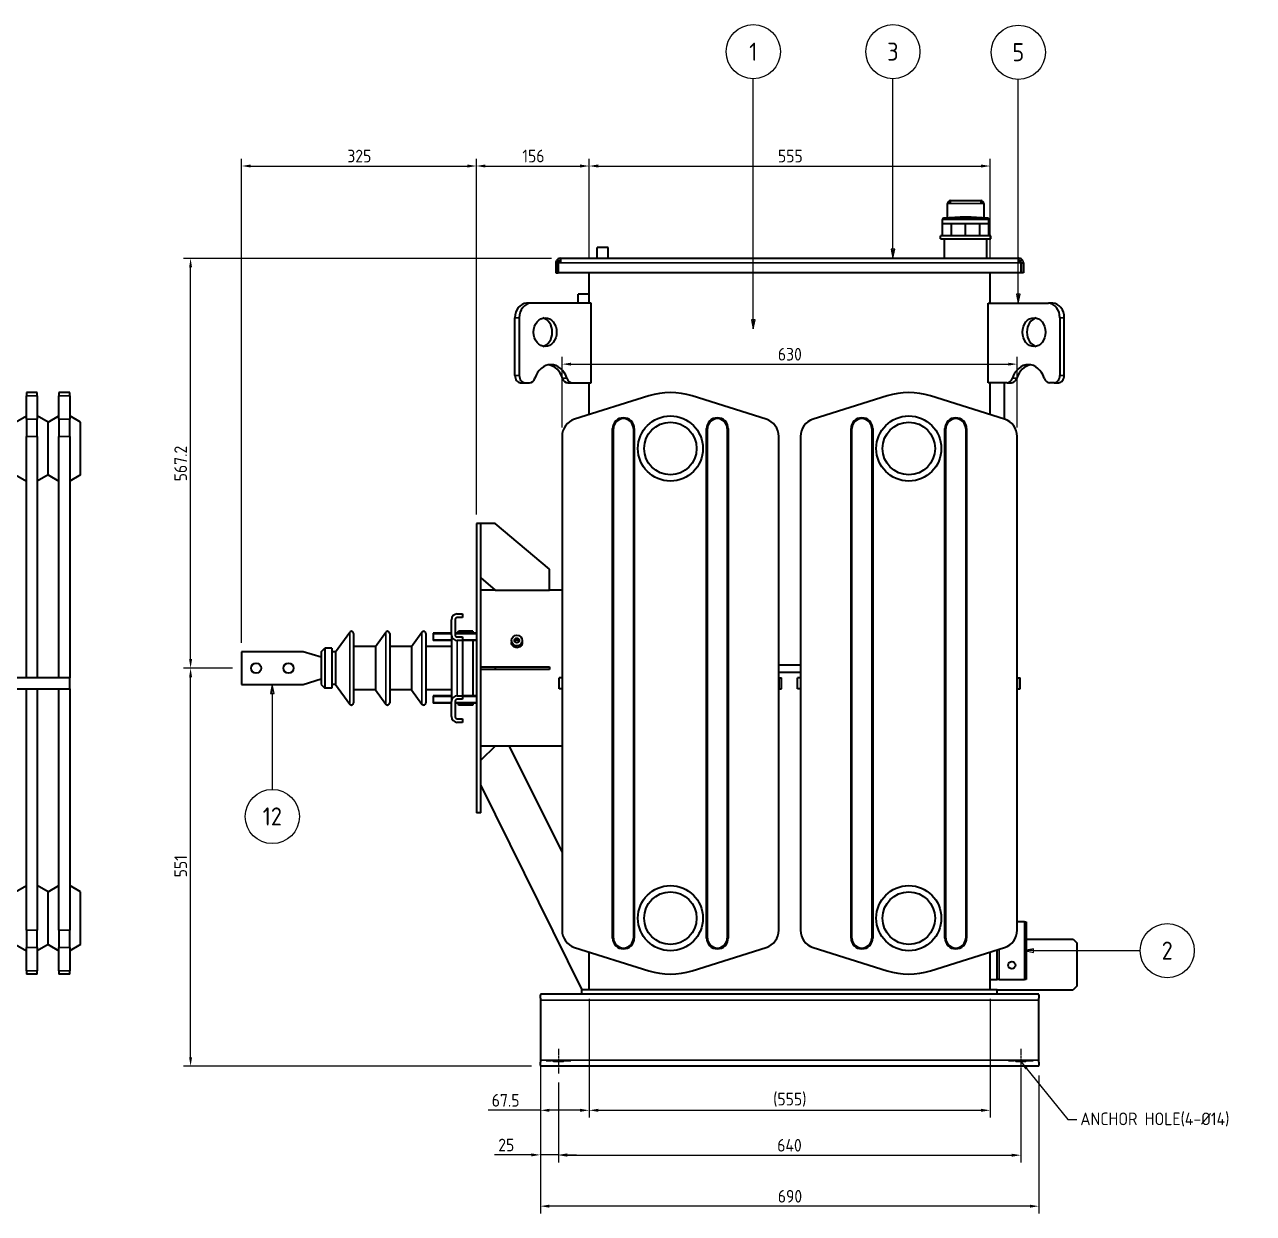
# Model space of a CAD drawing. Header units: millimetres. Extents: x 0 to 5945, y 0 to 4205.
# Drawn here: x 1487 to 3188, y 1042 to 2688 of the extents above; entities that cross this region are included whole.
import ezdxf

# ---------------------------------------------------------------- set-up
doc = ezdxf.new("R2010")
doc.units = ezdxf.units.MM
doc.header["$LTSCALE"] = 5
doc.linetypes.add('CHAIN', pattern=[0.3543, 0.2362, -0.0295, 0.0591, -0.0295])
for name, color, linetype, lineweight in [('가시적인 것(ISO)', 3, 'Continuous', 40), ('가시적인 좁은 것(ISO)', 3, 'Continuous', 35), ('기호(ISO)', 5, 'Continuous', 25), ('중심 표식(ISO)', 1, 'Continuous', 25), ('치수(ISO)', 2, 'Continuous', 25)]:
    doc.layers.add(name, color=color, linetype=linetype, lineweight=lineweight)
doc.styles.add('부품번호텍스트_PSTEK_POSCO', font='isocp.shx')
doc.styles.add('치수 텍스트_PSTEK_POSCO', font='isocp.shx')
doc.dimstyles.new('치수_PSTEK_POSCO', dxfattribs={"dimscale": 5, "dimtxt": 3.5, "dimasz": 2.5, "dimexe": 2, "dimexo": 2.5, "dimgap": 1, "dimtad": 1, "dimrnd": 1e-08, "dimdsep": 46, "dimtxsty": '치수 텍스트_PSTEK_POSCO', "dimcen": 0.09, "dimdle": 10, "dimclrd": 7, "dimclre": 7, "dimclrt": 2, "dimadec": 1, "dimazin": 2, "dimtfac": 1, "dimtmove": 0, "dimatfit": 3, "dimfxl": 0, "dimtolj": 1, "dimlwd": -1, "dimlwe": -1, "dimarcsym": 0})
doc.dimstyles.new('치수_PSTEK_POSCO$7', dxfattribs={"dimscale": 5, "dimtxt": 3.5, "dimasz": 2.5, "dimexe": 2, "dimexo": 2.5, "dimgap": 1, "dimtad": 1, "dimrnd": 1e-08, "dimdsep": 46, "dimtxsty": '치수 텍스트_PSTEK_POSCO', "dimcen": 0.09, "dimdle": 10, "dimclrd": 7, "dimclre": 7, "dimclrt": 2, "dimadec": 1, "dimazin": 2, "dimtfac": 1, "dimtmove": 0, "dimatfit": 3, "dimfxl": 0, "dimtolj": 1, "dimlwd": -1, "dimlwe": -1, "dimarcsym": 0})

# ---------------------------------------------------------------- blocks, each defined once
blk = doc.blocks.new('품번기호1')
at = {"layer": '기호(ISO)', "color": 7}
for p, q in [((499.06, 455.86), (499.06, 522.57)), ((498.56, 455.86), (499.06, 453.36)), ((499.56, 455.86), (498.56, 455.86)), ((499.06, 455.86), (499.06, 453.36)), ((499.06, 453.36), (499.56, 455.86))]:
    blk.add_line(p, q, dxfattribs=at)
at = {"layer": '기호(ISO)', "color": 7, "flags": 128}
blk.add_lwpolyline([(498.56, 455.86), (499.06, 453.36), (499.56, 455.86), (498.56, 455.86)], dxfattribs=at)
at = {"layer": '기호(ISO)'}
blk.add_circle((499.06, 530.07), 7.5, dxfattribs=at)
at = {"layer": '기호(ISO)', "color": 7}
blk.add_solid([(498.56, 455.86), (499.06, 453.36), (499.56, 455.86), (498.56, 455.86)], dxfattribs=at)
at = {"layer": '기호(ISO)', "color": 7, "insert": (499.06, 530.07), "char_height": 5, "attachment_point": 5, "style": '부품번호텍스트_PSTEK_POSCO'}
blk.add_mtext('1', dxfattribs=at)
blk = doc.blocks.new('*D24')
at = {"layer": 'Defpoints', "color": 0, "transparency": 16777216}
for p in [(2268.1, 2492.1), (2268.1, 2352.1), (2112.1, 1997.1)]:
    blk.add_point(p, dxfattribs=at)
at = {"layer": '치수(ISO)', "color": 7, "transparency": 16777216}
for p, q in [((2112.1, 2009.6), (2112.1, 2502.1)), ((2268.1, 2364.6), (2268.1, 2502.1)), ((2124.6, 2492.1), (2255.6, 2492.1))]:
    blk.add_line(p, q, dxfattribs=at)
for points in [[(2124.6, 2494.2), (2124.6, 2490), (2112.1, 2492.1)], [(2255.6, 2494.2), (2255.6, 2490), (2268.1, 2492.1)]]:
    blk.add_solid(points, dxfattribs=at)
at = {"layer": '치수(ISO)', "color": 2, "transparency": 16777216, "insert": (2175.6, 2505.9), "char_height": 17.5, "attachment_point": 4, "style": '치수 텍스트_PSTEK_POSCO'}
blk.add_mtext('\\A1;156', dxfattribs=at)
blk = doc.blocks.new('*D25')
at = {"layer": 'Defpoints', "color": 0, "transparency": 16777216}
for p in [(2823.1, 2492.1), (2268.1, 2352.1), (2823.1, 2352.1)]:
    blk.add_point(p, dxfattribs=at)
at = {"layer": '치수(ISO)', "color": 7, "transparency": 16777216}
for p, q in [((2268.1, 2364.6), (2268.1, 2502.1)), ((2823.1, 2364.6), (2823.1, 2502.1)), ((2280.6, 2492.1), (2810.6, 2492.1))]:
    blk.add_line(p, q, dxfattribs=at)
for points in [[(2280.6, 2494.2), (2280.6, 2490), (2268.1, 2492.1)], [(2810.6, 2494.2), (2810.6, 2490), (2823.1, 2492.1)]]:
    blk.add_solid(points, dxfattribs=at)
at = {"layer": '치수(ISO)', "color": 2, "transparency": 16777216, "insert": (2529.4, 2505.9), "char_height": 17.5, "attachment_point": 4, "style": '치수 텍스트_PSTEK_POSCO'}
blk.add_mtext('\\A1;555', dxfattribs=at)
blk = doc.blocks.new('*D26')
at = {"layer": 'Defpoints', "color": 0, "transparency": 16777216}
for p in [(2112.1, 2492.1), (2112.1, 1997.1), (1787.1, 1819.6)]:
    blk.add_point(p, dxfattribs=at)
at = {"layer": '치수(ISO)', "color": 7, "transparency": 16777216}
for p, q in [((1787.1, 1832.1), (1787.1, 2502.1)), ((2112.1, 2009.6), (2112.1, 2502.1)), ((1799.6, 2492.1), (2099.6, 2492.1))]:
    blk.add_line(p, q, dxfattribs=at)
for points in [[(1799.6, 2494.2), (1799.6, 2490), (1787.1, 2492.1)], [(2099.6, 2494.2), (2099.6, 2490), (2112.1, 2492.1)]]:
    blk.add_solid(points, dxfattribs=at)
at = {"layer": '치수(ISO)', "color": 2, "transparency": 16777216, "insert": (1933.4, 2505.9), "char_height": 17.5, "attachment_point": 4, "style": '치수 텍스트_PSTEK_POSCO'}
blk.add_mtext('\\A1;325', dxfattribs=at)
blk = doc.blocks.new('*D32')
at = {"layer": 'Defpoints', "color": 0, "transparency": 16777216}
for p in [(2865.6, 1252.6), (2225.6, 1236.2), (2865.6, 1123.1)]:
    blk.add_point(p, dxfattribs=at)
at = {"layer": '치수(ISO)', "color": 7, "transparency": 16777216}
for p, q in [((2865.6, 1240.1), (2865.6, 1113.1)), ((2225.6, 1223.7), (2225.6, 1113.1)), ((2238.1, 1123.1), (2853.1, 1123.1))]:
    blk.add_line(p, q, dxfattribs=at)
for points in [[(2238.1, 1125.1), (2238.1, 1121), (2225.6, 1123.1)], [(2853.1, 1125.1), (2853.1, 1121), (2865.6, 1123.1)]]:
    blk.add_solid(points, dxfattribs=at)
at = {"layer": '치수(ISO)', "color": 2, "transparency": 16777216, "insert": (2528.4, 1136.8), "char_height": 17.5, "attachment_point": 4, "style": '치수 텍스트_PSTEK_POSCO'}
blk.add_mtext('\\A1;640', dxfattribs=at)
blk = doc.blocks.new('*D33')
at = {"layer": 'Defpoints', "color": 0, "transparency": 16777216}
for p in [(2200.6, 1246.1), (2890.6, 1246.1), (2200.6, 1052.5)]:
    blk.add_point(p, dxfattribs=at)
at = {"layer": '치수(ISO)', "color": 7, "transparency": 16777216}
for p, q in [((2200.6, 1233.6), (2200.6, 1042.5)), ((2890.6, 1233.6), (2890.6, 1042.5)), ((2878.1, 1052.5), (2213.1, 1052.5))]:
    blk.add_line(p, q, dxfattribs=at)
for points in [[(2213.1, 1054.6), (2213.1, 1050.4), (2200.6, 1052.5)], [(2878.1, 1054.6), (2878.1, 1050.4), (2890.6, 1052.5)]]:
    blk.add_solid(points, dxfattribs=at)
at = {"layer": '치수(ISO)', "color": 2, "transparency": 16777216, "insert": (2529.2, 1066.2), "char_height": 17.5, "attachment_point": 4, "style": '치수 텍스트_PSTEK_POSCO'}
blk.add_mtext('\\A1;690', dxfattribs=at)
blk = doc.blocks.new('*D34')
at = {"layer": 'Defpoints', "color": 0, "transparency": 16777216}
for p in [(2268.1, 1352.1), (2200.6, 1246.1), (2268.1, 1185.2)]:
    blk.add_point(p, dxfattribs=at)
at = {"layer": '치수(ISO)', "color": 7, "transparency": 16777216}
for p, q in [((2268.1, 1339.6), (2268.1, 1175.2)), ((2200.6, 1233.6), (2200.6, 1175.2)), ((2200.6, 1185.2), (2128.3, 1185.2)), ((2255.6, 1185.2), (2213.1, 1185.2))]:
    blk.add_line(p, q, dxfattribs=at)
for points in [[(2213.1, 1187.3), (2213.1, 1183.1), (2200.6, 1185.2)], [(2255.6, 1187.3), (2255.6, 1183.1), (2268.1, 1185.2)]]:
    blk.add_solid(points, dxfattribs=at)
at = {"layer": '치수(ISO)', "color": 2, "transparency": 16777216, "insert": (2133.3, 1199), "char_height": 17.5, "attachment_point": 4, "style": '치수 텍스트_PSTEK_POSCO'}
blk.add_mtext('\\A1;67.5', dxfattribs=at)
blk = doc.blocks.new('*D35')
at = {"layer": 'Defpoints', "color": 0, "transparency": 16777216}
for p in [(2268.1, 1352.1), (2823.1, 1352.1), (2823.1, 1185.2)]:
    blk.add_point(p, dxfattribs=at)
at = {"layer": '치수(ISO)', "color": 7, "transparency": 16777216}
for p, q in [((2268.1, 1339.6), (2268.1, 1175.2)), ((2823.1, 1339.6), (2823.1, 1175.2)), ((2280.6, 1185.2), (2810.6, 1185.2))]:
    blk.add_line(p, q, dxfattribs=at)
for points in [[(2280.6, 1187.3), (2280.6, 1183.1), (2268.1, 1185.2)], [(2810.6, 1187.3), (2810.6, 1183.1), (2823.1, 1185.2)]]:
    blk.add_solid(points, dxfattribs=at)
at = {"layer": '치수(ISO)', "color": 2, "transparency": 16777216, "insert": (2522.8, 1199.9), "char_height": 17.5, "attachment_point": 4, "style": '치수 텍스트_PSTEK_POSCO'}
blk.add_mtext('\\A1;(555)', dxfattribs=at)
blk = doc.blocks.new('*D36')
at = {"layer": 'Defpoints', "color": 0, "transparency": 16777216}
for p in [(2200.6, 1262.7), (2225.6, 1236.2), (2225.6, 1123.5)]:
    blk.add_point(p, dxfattribs=at)
at = {"layer": '치수(ISO)', "color": 7, "transparency": 16777216}
for p, q in [((2200.6, 1250.2), (2200.6, 1113.5)), ((2225.6, 1223.7), (2225.6, 1113.5)), ((2188.1, 1123.5), (2137.3, 1123.5)), ((2225.6, 1123.5), (2200.6, 1123.5)), ((2238.1, 1123.5), (2250.6, 1123.5))]:
    blk.add_line(p, q, dxfattribs=at)
for points in [[(2188.1, 1125.6), (2188.1, 1121.4), (2200.6, 1123.5)], [(2238.1, 1125.6), (2238.1, 1121.4), (2225.6, 1123.5)]]:
    blk.add_solid(points, dxfattribs=at)
at = {"layer": '치수(ISO)', "color": 2, "transparency": 16777216, "insert": (2142.3, 1137.2), "char_height": 17.5, "attachment_point": 4, "style": '치수 텍스트_PSTEK_POSCO'}
blk.add_mtext('\\A1;25', dxfattribs=at)
blk = doc.blocks.new('품번기호4')
at = {"layer": '기호(ISO)', "color": 7}
for p, q in [((572.42, 462.93), (572.42, 522.41)), ((571.92, 462.93), (572.42, 460.43)), ((572.92, 462.93), (571.92, 462.93)), ((572.42, 462.93), (572.42, 460.43)), ((572.42, 460.43), (572.92, 462.93))]:
    blk.add_line(p, q, dxfattribs=at)
at = {"layer": '기호(ISO)', "color": 7, "flags": 128}
blk.add_lwpolyline([(571.92, 462.93), (572.42, 460.43), (572.92, 462.93), (571.92, 462.93)], dxfattribs=at)
at = {"layer": '기호(ISO)'}
blk.add_circle((572.42, 529.91), 7.5, dxfattribs=at)
at = {"layer": '기호(ISO)', "color": 7}
blk.add_solid([(571.92, 462.93), (572.42, 460.43), (572.92, 462.93), (571.92, 462.93)], dxfattribs=at)
at = {"layer": '기호(ISO)', "color": 7, "insert": (572.42, 529.93), "char_height": 5, "attachment_point": 5, "style": '부품번호텍스트_PSTEK_POSCO'}
blk.add_mtext('5', dxfattribs=at)
blk = doc.blocks.new('품번기호5')
at = {"layer": '기호(ISO)', "color": 7}
for p, q in [((576.61, 281.73), (574.11, 281.23)), ((576.61, 281.23), (574.11, 281.23)), ((574.11, 281.23), (576.61, 280.73)), ((576.61, 280.73), (576.61, 281.73)), ((576.61, 281.23), (606.15, 281.23))]:
    blk.add_line(p, q, dxfattribs=at)
at = {"layer": '기호(ISO)', "color": 7, "flags": 128}
blk.add_lwpolyline([(576.61, 281.73), (574.11, 281.23), (576.61, 280.73), (576.61, 281.73)], dxfattribs=at)
at = {"layer": '기호(ISO)'}
blk.add_circle((613.65, 281.23), 7.5, dxfattribs=at)
at = {"layer": '기호(ISO)', "color": 7}
blk.add_solid([(576.61, 281.73), (574.11, 281.23), (576.61, 280.73), (576.61, 281.73)], dxfattribs=at)
at = {"layer": '기호(ISO)', "color": 7, "insert": (613.65, 281.25), "char_height": 5, "attachment_point": 5, "style": '부품번호텍스트_PSTEK_POSCO'}
blk.add_mtext('2', dxfattribs=at)
blk = doc.blocks.new('품번기호8')
at = {"layer": '기호(ISO)', "color": 7}
for p, q in [((365.91, 354.93), (365.41, 352.43)), ((365.91, 352.43), (365.91, 354.93)), ((366.41, 352.43), (365.91, 354.93)), ((365.41, 352.43), (366.41, 352.43)), ((365.91, 352.43), (365.91, 325.86))]:
    blk.add_line(p, q, dxfattribs=at)
at = {"layer": '기호(ISO)', "color": 7, "flags": 128}
blk.add_lwpolyline([(366.41, 352.43), (365.91, 354.93), (365.41, 352.43), (366.41, 352.43)], dxfattribs=at)
at = {"layer": '기호(ISO)'}
blk.add_circle((365.91, 318.36), 7.5, dxfattribs=at)
at = {"layer": '기호(ISO)', "color": 7}
blk.add_solid([(366.41, 352.43), (365.91, 354.93), (365.41, 352.43), (366.41, 352.43)], dxfattribs=at)
at = {"layer": '기호(ISO)', "color": 7, "insert": (365.91, 318.38), "char_height": 5, "attachment_point": 5, "style": '부품번호텍스트_PSTEK_POSCO'}
blk.add_mtext('12', dxfattribs=at)
blk = doc.blocks.new('품번기호11')
at = {"layer": '기호(ISO)', "color": 7}
for p, q in [((537.71, 475.37), (537.71, 522.57)), ((537.21, 475.37), (537.71, 472.87)), ((538.21, 475.37), (537.21, 475.37)), ((537.71, 475.37), (537.71, 472.87)), ((537.71, 472.87), (538.21, 475.37))]:
    blk.add_line(p, q, dxfattribs=at)
at = {"layer": '기호(ISO)', "color": 7, "flags": 128}
blk.add_lwpolyline([(537.21, 475.37), (537.71, 472.87), (538.21, 475.37), (537.21, 475.37)], dxfattribs=at)
at = {"layer": '기호(ISO)'}
blk.add_circle((537.71, 530.07), 7.5, dxfattribs=at)
at = {"layer": '기호(ISO)', "color": 7}
blk.add_solid([(537.21, 475.37), (537.71, 472.87), (538.21, 475.37), (537.21, 475.37)], dxfattribs=at)
at = {"layer": '기호(ISO)', "color": 7, "insert": (537.71, 530.09), "char_height": 5, "attachment_point": 5, "style": '부품번호텍스트_PSTEK_POSCO'}
blk.add_mtext('3', dxfattribs=at)
blk = doc.blocks.new('*D73')
at = {"layer": 'Defpoints', "color": 0, "transparency": 16777216}
for p in [(1716.4, 1797.1), (1787.1, 1797.1), (2200.6, 1246.1)]:
    blk.add_point(p, dxfattribs=at)
at = {"layer": '치수(ISO)', "color": 7, "transparency": 16777216}
for p, q in [((1774.6, 1797.1), (1706.4, 1797.1)), ((1716.4, 1258.6), (1716.4, 1784.6)), ((2188.1, 1246.1), (1706.4, 1246.1))]:
    blk.add_line(p, q, dxfattribs=at)
for points in [[(1714.4, 1784.6), (1718.5, 1784.6), (1716.4, 1797.1)], [(1714.4, 1258.6), (1718.5, 1258.6), (1716.4, 1246.1)]]:
    blk.add_solid(points, dxfattribs=at)
at = {"layer": '치수(ISO)', "color": 2, "transparency": 16777216, "insert": (1702.7, 1507.6), "char_height": 17.5, "attachment_point": 4, "rotation": 90, "style": '치수 텍스트_PSTEK_POSCO'}
blk.add_mtext('\\A1;551', dxfattribs=at)
blk = doc.blocks.new('*D74')
at = {"layer": 'Defpoints', "color": 0, "transparency": 16777216}
for p in [(1716.4, 2364.3), (2228.3, 2364.3), (1787.1, 1797.1)]:
    blk.add_point(p, dxfattribs=at)
at = {"layer": '치수(ISO)', "color": 7, "transparency": 16777216}
for p, q in [((2215.8, 2364.3), (1706.4, 2364.3)), ((1716.4, 1809.6), (1716.4, 2351.8)), ((1774.6, 1797.1), (1706.4, 1797.1))]:
    blk.add_line(p, q, dxfattribs=at)
for points in [[(1714.4, 2351.8), (1718.5, 2351.8), (1716.4, 2364.3)], [(1714.4, 1809.6), (1718.5, 1809.6), (1716.4, 1797.1)]]:
    blk.add_solid(points, dxfattribs=at)
at = {"layer": '치수(ISO)', "color": 2, "transparency": 16777216, "insert": (1702.7, 2055.7), "char_height": 17.5, "attachment_point": 4, "rotation": 90, "style": '치수 텍스트_PSTEK_POSCO'}
blk.add_mtext('\\A1;567.2', dxfattribs=at)
blk = doc.blocks.new('*D75')
at = {"layer": 'Defpoints', "color": 0, "transparency": 16777216}
for p in [(2860.6, 2217.9), (2230.6, 2117.9), (2860.6, 2117.9)]:
    blk.add_point(p, dxfattribs=at)
at = {"layer": '치수(ISO)', "color": 7, "transparency": 16777216}
for p, q in [((2230.6, 2130.4), (2230.6, 2227.9)), ((2243.1, 2217.9), (2848.1, 2217.9)), ((2860.6, 2130.4), (2860.6, 2227.9))]:
    blk.add_line(p, q, dxfattribs=at)
for points in [[(2243.1, 2219.9), (2243.1, 2215.8), (2230.6, 2217.9)], [(2848.1, 2219.9), (2848.1, 2215.8), (2860.6, 2217.9)]]:
    blk.add_solid(points, dxfattribs=at)
at = {"layer": '치수(ISO)', "color": 2, "transparency": 16777216, "insert": (2529.3, 2231.6), "char_height": 17.5, "attachment_point": 4, "style": '치수 텍스트_PSTEK_POSCO'}
blk.add_mtext('\\A1;630', dxfattribs=at)

msp = doc.modelspace()

# ---------------------------------------------------------------- linework, layer by layer
at = {"layer": '가시적인 것(ISO)'}
for p, q in [((2768.257, 2440.326), (2764.257, 2440.326)), ((2764.257, 2420.399), (2764.257, 2440.326)), ((2768.257, 2440.326), (2768.257, 2444.326)), ((2768.257, 2444.326), (2810.257, 2444.326)), ((2810.257, 2444.326), (2810.257, 2440.326)), ((2814.257, 2440.326), (2810.257, 2440.326)), ((2814.257, 2440.326), (2814.257, 2420.399)), ((2757.257, 2412.326), (2757.257, 2417.982)), ((2821.257, 2412.326), (2821.257, 2417.982)), ((2757.257, 2412.326), (2763.368, 2412.326)), ((2757.257, 2395.326), (2757.257, 2412.326)), ((2763.368, 2412.326), (2769.48, 2412.326)), ((2769.48, 2412.326), (2779.368, 2412.326)), ((2769.48, 2395.326), (2769.48, 2412.326)), ((2779.368, 2412.326), (2789.257, 2412.326)), ((2789.257, 2412.326), (2799.145, 2412.326)), ((2789.257, 2395.326), (2789.257, 2412.326)), ((2799.145, 2412.326), (2809.034, 2412.326)), ((2809.034, 2412.326), (2815.145, 2412.326)), ((2809.034, 2395.326), (2809.034, 2412.326)), ((2815.145, 2412.326), (2821.257, 2412.326)), ((2821.257, 2395.326), (2821.257, 2412.326)), ((2824.257, 2395.326), (2754.257, 2395.326)), ((2754.257, 2391.326), (2754.257, 2395.326)), ((2754.257, 2391.326), (2824.257, 2391.326)), ((2759.757, 2364.326), (2759.757, 2391.326)), ((2818.757, 2364.326), (2818.757, 2391.326)), ((2824.257, 2391.326), (2824.257, 2395.326)), ((2228.257, 2364.326), (2862.857, 2364.326)), ((2228.257, 2364.326), (2228.257, 2361.126)), ((2294.357, 2379.326), (2279.357, 2379.326)), ((2279.357, 2364.326), (2279.357, 2379.326)), ((2294.357, 2364.326), (2294.357, 2379.326)), ((2862.857, 2361.126), (2862.857, 2364.326)), ((2225.057, 2357.926), (2221.857, 2357.926)), ((2221.857, 2357.926), (2221.857, 2344.326)), ((2225.057, 2344.326), (2225.057, 2357.926)), ((2228.257, 2357.926), (2225.157, 2357.926)), ((2225.157, 2357.926), (2225.157, 2344.326)), ((2228.257, 2361.126), (2228.257, 2357.926)), ((2862.857, 2357.926), (2862.857, 2361.126)), ((2865.957, 2357.926), (2862.857, 2357.926)), ((2865.957, 2357.926), (2865.957, 2344.326)), ((2866.057, 2344.326), (2866.057, 2357.926)), ((2866.057, 2357.926), (2869.257, 2357.926)), ((2869.257, 2357.926), (2869.257, 2344.326)), ((2221.857, 2344.326), (2225.057, 2344.326)), ((2865.957, 2344.326), (2225.157, 2344.326)), ((2268.057, 2302.126), (2268.057, 2344.326)), ((2823.057, 2302.126), (2823.057, 2344.326)), ((2869.257, 2344.326), (2866.057, 2344.326)), ((2253.057, 2302.126), (2253.057, 2314.626)), ((2268.057, 2314.626), (2253.057, 2314.626)), ((2187.33, 2302.126), (2181.255, 2302.126)), ((2270.731, 2302.126), (2187.33, 2302.126)), ((2270.731, 2192.126), (2270.731, 2302.126)), ((2820.382, 2302.126), (2903.784, 2302.126)), ((2820.382, 2192.126), (2820.382, 2302.126)), ((2909.859, 2302.126), (2903.784, 2302.126)), ((2165.369, 2202.126), (2165.369, 2282.126)), ((2171.444, 2282.126), (2171.444, 2202.126)), ((2919.67, 2282.126), (2919.67, 2202.126)), ((2925.745, 2202.126), (2925.745, 2282.126)), ((1489.124, 2178.626), (1489.124, 2173.998)), ((1504.124, 2178.626), (1489.124, 2178.626)), ((1504.124, 2173.998), (1504.124, 2178.626)), ((1534.124, 2178.626), (1534.124, 2173.998)), ((1549.124, 2178.626), (1534.124, 2178.626)), ((1549.124, 2173.998), (1549.124, 2178.626)), ((2173.312, 2192.126), (2179.387, 2192.126)), ((2179.387, 2192.126), (2185.677, 2192.126)), ((2238.509, 2192.126), (2244.584, 2192.126)), ((2244.584, 2192.126), (2270.731, 2192.126)), ((2268.057, 2148.008), (2268.057, 2192.126)), ((2846.53, 2192.126), (2820.382, 2192.126)), ((2823.057, 2148.008), (2823.057, 2192.126)), ((2842.557, 2192.126), (2842.557, 2141.86)), ((2846.53, 2192.126), (2852.605, 2192.126)), ((2911.727, 2192.126), (2905.437, 2192.126)), ((2911.727, 2192.126), (2917.802, 2192.126)), ((1489.124, 2141.696), (1489.124, 2173.998)), ((1504.124, 2173.998), (1504.124, 2141.696)), ((1534.124, 2141.696), (1534.124, 2173.998)), ((1549.124, 2173.998), (1549.124, 2141.696)), ((2350.486, 2173.998), (2248.039, 2141.696)), ((2513.075, 2141.696), (2410.628, 2173.998)), ((2680.486, 2173.998), (2578.039, 2141.696)), ((2843.075, 2141.696), (2740.628, 2173.998)), ((1474.124, 2137.466), (1489.124, 2146.126)), ((1519.124, 2137.466), (1504.124, 2146.126)), ((1519.124, 2137.466), (1534.124, 2146.126)), ((1564.124, 2137.466), (1549.124, 2146.126)), ((1489.124, 2141.696), (1489.124, 2117.854)), ((1504.124, 2117.854), (1504.124, 2141.696)), ((1519.124, 2064.786), (1519.124, 2137.466)), ((1534.124, 2141.696), (1534.124, 2117.854)), ((1549.124, 2117.854), (1549.124, 2141.696)), ((1564.124, 2064.786), (1564.124, 2137.466)), ((2300.557, 1423.626), (2300.557, 2128.626)), ((2301.749, 1423.626), (2301.749, 2128.626)), ((2329.365, 2128.626), (2329.365, 1423.626)), ((2330.557, 2128.626), (2330.557, 1423.626)), ((2430.557, 1423.626), (2430.557, 2128.626)), ((2431.749, 1423.626), (2431.749, 2128.626)), ((2459.365, 2128.626), (2459.365, 1423.626)), ((2460.557, 2128.626), (2460.557, 1423.626)), ((2630.557, 1423.626), (2630.557, 2128.626)), ((2631.749, 1423.626), (2631.749, 2128.626)), ((2659.365, 2128.626), (2659.365, 1423.626)), ((2660.557, 2128.626), (2660.557, 1423.626)), ((2760.557, 1423.626), (2760.557, 2128.626)), ((2761.749, 1423.626), (2761.749, 2128.626)), ((2789.365, 2128.626), (2789.365, 1423.626)), ((2790.557, 2128.626), (2790.557, 1423.626)), ((1489.124, 1783.626), (1489.124, 2117.854)), ((1504.124, 2117.854), (1504.124, 1783.626)), ((1534.124, 1783.626), (1534.124, 2117.854)), ((1549.124, 2117.854), (1549.124, 1783.626)), ((2230.557, 2117.854), (2230.557, 1434.399)), ((2530.557, 1434.399), (2530.557, 2117.854)), ((2560.557, 2117.854), (2560.557, 1434.399)), ((2860.557, 1434.399), (2860.557, 2117.854)), ((1474.124, 2064.786), (1489.124, 2056.126)), ((1519.124, 2064.786), (1504.124, 2056.126)), ((1519.124, 2064.786), (1534.124, 2056.126)), ((1564.124, 2064.786), (1549.124, 2056.126)), ((2112.057, 1997.126), (2112.057, 1597.126)), ((2118.057, 1997.126), (2112.057, 1997.126)), ((2118.057, 1997.126), (2118.057, 1997.116)), ((2138.057, 1997.126), (2118.057, 1997.126)), ((2118.057, 1799.126), (2118.057, 1997.116)), ((2213.057, 1933.939), (2138.057, 1997.126)), ((2118.057, 1922.126), (2138.057, 1905.276)), ((2213.057, 1905.276), (2213.057, 1933.939)), ((2138.057, 1905.276), (2118.057, 1905.276)), ((2138.057, 1905.276), (2213.057, 1905.276)), ((2230.557, 1905.276), (2213.057, 1905.276)), ((2085.593, 1872.126), (2092.593, 1872.126)), ((2092.593, 1872.126), (2092.593, 1867.126)), ((2077.593, 1843.263), (2077.593, 1864.126)), ((2082.593, 1864.126), (2082.593, 1843.263)), ((2092.593, 1867.126), (2085.593, 1867.126)), ((1917.057, 1819.95), (1936.63, 1846.89)), ((1942.057, 1845.126), (1942.057, 1749.126)), ((1972.271, 1827.126), (1986.63, 1846.89)), ((1992.057, 1845.126), (1992.057, 1749.126)), ((2022.271, 1827.126), (2036.63, 1846.89)), ((2042.057, 1845.126), (2042.057, 1749.126)), ((2052.057, 1845.613), (2052.057, 1835.613)), ((2077.593, 1845.613), (2052.057, 1845.613)), ((2077.593, 1843.263), (2077.593, 1750.989)), ((2112.057, 1845.613), (2082.593, 1845.613)), ((2085.593, 1840.263), (2092.593, 1840.263)), ((2086.523, 1845.613), (2087.057, 1848.126)), ((2087.057, 1848.126), (2087.057, 1845.613)), ((2107.057, 1848.126), (2087.057, 1848.126)), ((2092.593, 1840.263), (2092.593, 1835.263)), ((2107.057, 1848.126), (2107.057, 1845.613)), ((1897.057, 1819.626), (1902.057, 1824.626)), ((1902.057, 1824.626), (1902.057, 1769.626)), ((1912.057, 1824.626), (1902.057, 1824.626)), ((1912.057, 1824.626), (1912.057, 1769.626)), ((1972.271, 1827.126), (1942.057, 1827.126)), ((1972.271, 1827.126), (1972.271, 1767.126)), ((2022.271, 1827.126), (1992.057, 1827.126)), ((2022.271, 1827.126), (2022.271, 1767.126)), ((2077.593, 1827.126), (2042.057, 1827.126)), ((2077.593, 1835.613), (2052.057, 1835.613)), ((2092.593, 1835.263), (2085.593, 1835.263)), ((2112.057, 1835.613), (2092.593, 1835.613)), ((2092.593, 1835.263), (2092.593, 1758.989)), ((2107.057, 1835.613), (2107.057, 1758.639)), ((2160.557, 1835.489), (2160.557, 1832.644)), ((2175.557, 1835.489), (2175.557, 1832.644)), ((1872.057, 1819.626), (1787.057, 1819.626)), ((1787.057, 1819.626), (1787.057, 1774.626)), ((1897.057, 1812.126), (1872.057, 1819.626)), ((1897.057, 1819.626), (1897.057, 1774.626)), ((1917.057, 1819.95), (1912.057, 1819.95)), ((1917.057, 1819.95), (1917.057, 1774.303)), ((2118.057, 1797.126), (2118.057, 1799.126)), ((2118.057, 1799.126), (2138.057, 1799.126)), ((2118.057, 1795.126), (2118.057, 1797.126)), ((2138.057, 1795.126), (2118.057, 1795.126)), ((2118.057, 1597.126), (2118.057, 1795.126)), ((2138.057, 1799.126), (2213.057, 1799.126)), ((2138.057, 1799.126), (2138.057, 1795.126)), ((2213.057, 1795.126), (2138.057, 1795.126)), ((2213.057, 1799.126), (2213.057, 1795.126)), ((2560.557, 1801.126), (2530.557, 1801.126)), ((2560.557, 1791.126), (2530.557, 1791.126)), ((1549.124, 1783.626), (1309.124, 1783.626)), ((1549.124, 1768.626), (1549.124, 1783.626)), ((1787.057, 1774.626), (1872.057, 1774.626)), ((1872.057, 1774.626), (1897.057, 1782.126)), ((1897.057, 1774.626), (1902.057, 1769.626)), ((1912.057, 1769.626), (1902.057, 1769.626)), ((1917.057, 1774.303), (1912.057, 1774.303)), ((1917.057, 1774.303), (1936.63, 1747.363)), ((2230.557, 1783.626), (2226.557, 1783.626)), ((2226.557, 1768.626), (2226.557, 1783.626)), ((2230.557, 1783.626), (2230.557, 1768.626)), ((2530.557, 1783.626), (2534.557, 1783.626)), ((2530.557, 1783.626), (2530.557, 1768.626)), ((2534.557, 1768.626), (2534.557, 1783.626)), ((2560.557, 1783.626), (2556.557, 1783.626)), ((2556.557, 1768.626), (2556.557, 1783.626)), ((2560.557, 1783.626), (2560.557, 1768.626)), ((2860.557, 1783.626), (2864.557, 1783.626)), ((2860.557, 1783.626), (2860.557, 1768.626)), ((2864.557, 1768.626), (2864.557, 1783.626)), ((1309.124, 1768.626), (1549.124, 1768.626)), ((1489.124, 1434.399), (1489.124, 1768.626)), ((1504.124, 1768.626), (1504.124, 1434.399)), ((1534.124, 1434.399), (1534.124, 1768.626)), ((1549.124, 1768.626), (1549.124, 1434.399)), ((1972.271, 1767.126), (1942.057, 1767.126)), ((1972.271, 1767.126), (1986.63, 1747.363)), ((2022.271, 1767.126), (1992.057, 1767.126)), ((2022.271, 1767.126), (2036.63, 1747.363)), ((2077.593, 1767.126), (2042.057, 1767.126)), ((2052.057, 1758.639), (2052.057, 1748.639)), ((2077.593, 1758.639), (2052.057, 1758.639)), ((2085.593, 1758.989), (2092.593, 1758.989)), ((2092.593, 1753.989), (2085.593, 1753.989)), ((2092.593, 1758.989), (2092.593, 1753.989)), ((2112.057, 1758.639), (2092.593, 1758.639)), ((2230.557, 1768.626), (2226.557, 1768.626)), ((2530.557, 1768.626), (2534.557, 1768.626)), ((2560.557, 1768.626), (2556.557, 1768.626)), ((2860.557, 1768.626), (2864.557, 1768.626)), ((2077.593, 1748.639), (2052.057, 1748.639)), ((2077.593, 1730.126), (2077.593, 1750.989)), ((2082.593, 1750.989), (2082.593, 1730.126)), ((2112.057, 1748.639), (2082.593, 1748.639)), ((2086.523, 1748.639), (2087.057, 1746.126)), ((2087.057, 1748.639), (2087.057, 1746.126)), ((2107.057, 1746.126), (2087.057, 1746.126)), ((2107.057, 1748.639), (2107.057, 1746.126)), ((2085.593, 1727.126), (2092.593, 1727.126)), ((2092.593, 1722.126), (2085.593, 1722.126)), ((2092.593, 1727.126), (2092.593, 1722.126)), ((2138.057, 1688.976), (2118.057, 1669.573)), ((2138.057, 1688.976), (2118.057, 1688.976)), ((2158.057, 1688.976), (2138.057, 1688.976)), ((2230.557, 1542.709), (2158.057, 1688.976)), ((2230.557, 1688.976), (2158.057, 1688.976)), ((2118.057, 1634.573), (2258.057, 1352.126)), ((2118.057, 1597.126), (2112.057, 1597.126)), ((1474.124, 1487.466), (1489.124, 1496.126)), ((1519.124, 1487.466), (1504.124, 1496.126)), ((1519.124, 1487.466), (1534.124, 1496.126)), ((1519.124, 1414.786), (1519.124, 1487.466)), ((1564.124, 1487.466), (1549.124, 1496.126)), ((1564.124, 1414.786), (1564.124, 1487.466)), ((2870.557, 1446.126), (2860.557, 1446.126)), ((2870.557, 1446.126), (2873.057, 1446.126)), ((2873.057, 1446.126), (2873.057, 1366.126)), ((1489.124, 1434.399), (1489.124, 1410.556)), ((1504.124, 1410.556), (1504.124, 1434.399)), ((1534.124, 1434.399), (1534.124, 1410.556)), ((1549.124, 1410.556), (1549.124, 1434.399)), ((1474.124, 1414.786), (1489.124, 1406.126)), ((1519.124, 1414.786), (1504.124, 1406.126)), ((1519.124, 1414.786), (1534.124, 1406.126)), ((1564.124, 1414.786), (1549.124, 1406.126)), ((2873.057, 1422.126), (2938.057, 1422.126)), ((2938.057, 1422.126), (2943.057, 1417.126)), ((2943.057, 1417.126), (2943.057, 1357.126)), ((1489.124, 1378.255), (1489.124, 1410.556)), ((1504.124, 1410.556), (1504.124, 1378.255)), ((1534.124, 1378.255), (1534.124, 1410.556)), ((1549.124, 1410.556), (1549.124, 1378.255)), ((2248.039, 1410.556), (2350.486, 1378.255)), ((2268.057, 1352.126), (2268.057, 1404.244)), ((2410.628, 1378.255), (2513.075, 1410.556)), ((2578.039, 1410.556), (2680.486, 1378.255)), ((2740.628, 1378.255), (2843.075, 1410.556)), ((2823.057, 1352.126), (2823.057, 1404.244)), ((2833.057, 1366.126), (2833.057, 1407.397)), ((1489.124, 1378.255), (1489.124, 1373.626)), ((1504.124, 1373.626), (1504.124, 1378.255)), ((1534.124, 1378.255), (1534.124, 1373.626)), ((1549.124, 1373.626), (1549.124, 1378.255)), ((1504.124, 1373.626), (1489.124, 1373.626)), ((1549.124, 1373.626), (1534.124, 1373.626)), ((2823.057, 1366.126), (2833.057, 1366.126)), ((2835.557, 1366.126), (2833.057, 1366.126)), ((2835.557, 1366.126), (2870.557, 1366.126)), ((2873.057, 1366.126), (2870.557, 1366.126)), ((2200.557, 1346.126), (2200.557, 1344.479)), ((2890.557, 1346.126), (2200.557, 1346.126)), ((2200.557, 1340.494), (2200.557, 1344.479)), ((2833.057, 1352.126), (2258.057, 1352.126)), ((2258.057, 1346.126), (2258.057, 1352.126)), ((2833.057, 1352.126), (2938.057, 1352.126)), ((2833.057, 1346.126), (2833.057, 1352.126)), ((2890.557, 1344.479), (2890.557, 1346.126)), ((2890.557, 1344.479), (2890.557, 1340.494)), ((2943.057, 1357.126), (2938.057, 1352.126)), ((2200.557, 1340.494), (2200.557, 1337.515)), ((2200.557, 1337.515), (2200.557, 1329.546)), ((2200.557, 1329.546), (2200.557, 1262.707)), ((2890.557, 1337.515), (2890.557, 1340.494)), ((2890.557, 1329.546), (2890.557, 1337.515)), ((2890.557, 1262.707), (2890.557, 1329.546)), ((2200.557, 1262.707), (2200.557, 1254.737)), ((2890.557, 1254.737), (2890.557, 1262.707)), ((2200.557, 1254.737), (2200.557, 1251.758)), ((2200.557, 1247.774), (2200.557, 1251.758)), ((2200.557, 1247.774), (2200.557, 1246.126)), ((2890.557, 1246.126), (2200.557, 1246.126)), ((2890.557, 1251.758), (2890.557, 1254.737)), ((2890.557, 1251.758), (2890.557, 1247.774)), ((2890.557, 1246.126), (2890.557, 1247.774))]:
    msp.add_line(p, q, dxfattribs=at)
for centre, radius in [((2380.557, 2101.126), 45), ((2710.557, 2101.126), 45), ((2380.557, 2101.126), 36.34), ((2710.557, 2101.126), 36.34), ((1807.057, 1797.126), 7), ((1852.057, 1797.126), 7), ((2380.557, 1451.126), 45), ((2380.557, 1451.126), 36.34), ((2710.557, 1451.126), 45), ((2710.557, 1451.126), 36.34), ((2853.057, 1386.126), 5)]:
    msp.add_circle(centre, radius, dxfattribs=at)
for centre, radius, start, end in [((2768.257, 2440.326), 4, 90, 180), ((2768.257, 2440.326), 2, 90, 180), ((2810.257, 2440.326), 4, 0, 90), ((2810.257, 2440.326), 2, 0, 90), ((2759.257, 2417.982), 2, 95.130036, 180), ((2789.257, 2083.817), 337.509, 84.869964, 95.130036), ((2819.257, 2417.982), 2, 0, 84.869964), ((2228.257, 2357.926), 6.4, 90, 150), ((2862.857, 2357.926), 6.4, 30, 90), ((2228.257, 2357.926), 6.4, 150, 180), ((2228.257, 2357.926), 3.2, 90, 180), ((2862.857, 2357.926), 3.2, 0, 90), ((2862.857, 2357.926), 6.4, 0, 30), ((2380.557, 2078.626), 100, 72.5, 107.5), ((2710.557, 2078.626), 100, 72.5, 107.5), ((2315.557, 2128.626), 15, 0, 180), ((2445.557, 2128.626), 15, 0, 180), ((2645.557, 2128.626), 15, 0, 180), ((2775.557, 2128.626), 15, 0, 180), ((2255.557, 2117.854), 25, 107.5, 180), ((2315.557, 2128.626), 13.808, 0, 180), ((2445.557, 2128.626), 13.808, 0, 180), ((2505.557, 2117.854), 25, 0, 72.5), ((2585.557, 2117.854), 25, 107.5, 180), ((2645.557, 2128.626), 13.808, 0, 180), ((2775.557, 2128.626), 13.808, 0, 180), ((2835.557, 2117.854), 25, 0, 72.5), ((2085.593, 1864.126), 8, 90, 180), ((2085.593, 1864.126), 3, 90, 180), ((1939.057, 1845.126), 3, 0, 144), ((1989.057, 1845.126), 3, 0, 144), ((2039.057, 1845.126), 3, 0, 144), ((2085.593, 1843.263), 8, 180, 270), ((2085.593, 1843.263), 3, 180, 270), ((2085.593, 1750.989), 8, 90, 180), ((2085.593, 1750.989), 3, 90, 180), ((1939.057, 1749.126), 3, 216, 0), ((1989.057, 1749.126), 3, 216, 0), ((2039.057, 1749.126), 3, 216, 0), ((2085.593, 1730.126), 8, 180, 270), ((2085.593, 1730.126), 3, 180, 270), ((2255.557, 1434.399), 25, 180, 252.5), ((2505.557, 1434.399), 25, 287.5, 0), ((2585.557, 1434.399), 25, 180, 252.5), ((2835.557, 1434.399), 25, 287.5, 0), ((2315.557, 1423.626), 15, 180, 0), ((2315.557, 1423.626), 13.808, 180, 0), ((2445.557, 1423.626), 15, 180, 0), ((2445.557, 1423.626), 13.808, 180, 0), ((2645.557, 1423.626), 15, 180, 0), ((2645.557, 1423.626), 13.808, 180, 0), ((2775.557, 1423.626), 15, 180, 0), ((2775.557, 1423.626), 13.808, 180, 0), ((2380.557, 1473.626), 100, 252.5, 287.5), ((2710.557, 1473.626), 100, 252.5, 287.5)]:
    msp.add_arc(centre, radius, start, end, dxfattribs=at)
for centre, major_axis, start_param, end_param in [((2181.255, 2282.126), (0, 20), 0, 1.57079633), ((2187.33, 2282.126), (0, 20), 0, 1.57079633), ((2903.784, 2282.126), (0, 20), 4.71238898, 6.28318531), ((2909.859, 2282.126), (0, 20), 4.71238898, 6.28318531), ((2201.112, 2262.126), (0, -20), 0.19239882, 2.94919384), ((2890.002, 2262.126), (0, 20), 0.19239882, 2.94919384), ((2215.13, 2187.126), (0, 30), 5.09678575, 7.46958486), ((2209.055, 2187.126), (0, 30), 5.09678575, 6.15536151), ((2875.983, 2187.126), (0, 30), 5.09678575, 7.46958486), ((2882.059, 2187.126), (0, 30), 0.1278238, 1.18639955), ((2173.312, 2202.126), (0, -10), 4.71238898, 6.28318531), ((2179.387, 2202.126), (0, -10), 4.71238898, 6.28318531), ((2185.677, 2202.126), (0, -10), 0, 1.18639955), ((2238.509, 2202.126), (0, -10), 5.09678575, 6.28318531), ((2244.584, 2202.126), (0, -10), 5.09678575, 6.28318531), ((2846.53, 2202.126), (0, -10), 0, 1.18639955), ((2852.605, 2202.126), (0, -10), 0, 1.18639955), ((2905.437, 2202.126), (0, -10), 5.09678575, 6.28318531), ((2911.727, 2202.126), (0, -10), 0, 1.57079633), ((2917.802, 2202.126), (0, -10), 0, 1.57079633)]:
    msp.add_ellipse(centre, major_axis=major_axis, ratio=0.79430029, start_param=start_param, end_param=end_param, dxfattribs=at)
for centre, major_axis, ratio in [((2207.187, 2262.126), (0, 20), 0.79430029), ((2883.926, 2262.126), (0, 20), 0.79430029), ((2168.057, 1835.489), (-7.5, 0), 0.98480775), ((2168.057, 1835.489), (-3.323, 0), 0.98480775), ((2225.557, 1253.189), (7, 0), 0.08748866), ((2865.557, 1253.189), (7, 0), 0.08748866)]:
    msp.add_ellipse(centre, major_axis=major_axis, ratio=ratio, dxfattribs=at)
for points, knots in [([(2168.057, 1825.422), (2167.114, 1825.422), (2166.109, 1825.605), (2164.261, 1826.347), (2163.418, 1826.905), (2162.085, 1828.193), (2161.507, 1829.009), (2160.743, 1830.786), (2160.557, 1831.748), (2160.557, 1832.644)], [0, 0, 0, 0, 0.28283722, 0.28283722, 0.56567443, 0.56567443, 0.85035515, 0.85035515, 1.13503586, 1.13503586, 1.13503586, 1.13503586]), ([(2168.057, 1835.815), (2167.64, 1835.815), (2167.195, 1835.735), (2166.379, 1835.414), (2166.007, 1835.173), (2165.463, 1834.657), (2165.24, 1834.365), (2165.075, 1834.045)], [0, 0, 0, 0, 0.12514292, 0.12514292, 0.25028584, 0.25028584, 0.357455045, 0.357455045, 0.357455045, 0.357455045]), ([(2171.039, 1834.045), (2170.875, 1834.363), (2170.655, 1834.652), (2170.113, 1835.168), (2169.741, 1835.411), (2168.922, 1835.735), (2168.476, 1835.815), (2168.057, 1835.815)], [1.658726278, 1.658726278, 1.658726278, 1.658726278, 1.764915037, 1.764915037, 1.890566582, 1.890566582, 2.016218127, 2.016218127, 2.016218127, 2.016218127]), ([(2175.557, 1832.644), (2175.557, 1831.746), (2175.37, 1830.783), (2174.603, 1829.003), (2174.024, 1828.186), (2172.688, 1826.9), (2171.847, 1826.343), (2170.001, 1825.604), (2168.998, 1825.422), (2168.057, 1825.422)], [3.41629642, 3.41629642, 3.41629642, 3.41629642, 3.70151386, 3.70151386, 3.98673131, 3.98673131, 4.26903176, 4.26903176, 4.55133221, 4.55133221, 4.55133221, 4.55133221])]:
    msp.add_open_spline(points, degree=3, knots=knots, dxfattribs=at)
at = {"layer": '가시적인 좁은 것(ISO)'}
for p, q in [((2810.257, 2440.326), (2768.257, 2440.326)), ((2821.257, 2417.982), (2757.257, 2417.982)), ((2759.078, 2419.974), (2819.436, 2419.974)), ((2228.257, 2361.126), (2222.714, 2361.126)), ((2862.857, 2357.926), (2228.257, 2357.926)), ((2868.399, 2361.126), (2862.857, 2361.126)), ((2165.369, 2282.126), (2171.444, 2282.126)), ((2919.67, 2282.126), (2925.745, 2282.126)), ((2171.444, 2202.126), (2165.369, 2202.126)), ((2237.221, 2198.376), (2231.145, 2198.376)), ((2859.969, 2198.376), (2853.893, 2198.376)), ((2925.745, 2202.126), (2919.67, 2202.126)), ((1489.124, 2173.998), (1504.124, 2173.998)), ((1534.124, 2173.998), (1549.124, 2173.998)), ((1489.124, 2141.696), (1504.124, 2141.696)), ((1534.124, 2141.696), (1549.124, 2141.696)), ((2300.557, 2128.626), (2301.749, 2128.626)), ((2330.557, 2128.626), (2329.365, 2128.626)), ((2430.557, 2128.626), (2431.749, 2128.626)), ((2460.557, 2128.626), (2459.365, 2128.626)), ((2630.557, 2128.626), (2631.749, 2128.626)), ((2660.557, 2128.626), (2659.365, 2128.626)), ((2760.557, 2128.626), (2761.749, 2128.626)), ((2790.557, 2128.626), (2789.365, 2128.626)), ((1489.124, 2117.854), (1504.124, 2117.854)), ((1534.124, 2117.854), (1549.124, 2117.854)), ((1936.63, 1846.89), (1936.63, 1747.363)), ((1986.63, 1846.89), (1986.63, 1747.363)), ((2036.63, 1846.89), (2036.63, 1747.363)), ((2077.593, 1844.716), (2052.057, 1844.716)), ((2112.057, 1844.716), (2082.593, 1844.716)), ((2052.057, 1836.51), (2077.593, 1836.51)), ((2085.593, 1835.263), (2085.593, 1758.989)), ((2092.593, 1836.51), (2112.057, 1836.51)), ((2077.593, 1757.742), (2052.057, 1757.742)), ((2112.057, 1757.742), (2092.593, 1757.742)), ((2052.057, 1749.536), (2077.593, 1749.536)), ((2082.593, 1749.536), (2112.057, 1749.536)), ((2870.557, 1446.126), (2870.557, 1366.126)), ((1489.124, 1434.399), (1504.124, 1434.399)), ((1534.124, 1434.399), (1549.124, 1434.399)), ((2300.557, 1423.626), (2301.749, 1423.626)), ((2330.557, 1423.626), (2329.365, 1423.626)), ((2430.557, 1423.626), (2431.749, 1423.626)), ((2460.557, 1423.626), (2459.365, 1423.626)), ((2630.557, 1423.626), (2631.749, 1423.626)), ((2660.557, 1423.626), (2659.365, 1423.626)), ((2760.557, 1423.626), (2761.749, 1423.626)), ((2790.557, 1423.626), (2789.365, 1423.626)), ((1489.124, 1410.556), (1504.124, 1410.556)), ((1534.124, 1410.556), (1549.124, 1410.556)), ((2835.557, 1366.126), (2835.557, 1408.186)), ((1489.124, 1378.255), (1504.124, 1378.255)), ((1534.124, 1378.255), (1549.124, 1378.255)), ((2890.557, 1337.515), (2200.557, 1337.515)), ((2890.557, 1254.737), (2200.557, 1254.737))]:
    msp.add_line(p, q, dxfattribs=at)
at = {"layer": '중심 표식(ISO)', "linetype": 'CHAIN', "ltscale": 7.567996}
for p, q in [((2225.557, 1270.216), (2225.557, 1236.162)), ((2865.557, 1270.216), (2865.557, 1236.162))]:
    msp.add_line(p, q, dxfattribs=at)
at = {"layer": '중심 표식(ISO)', "linetype": 'CHAIN', "ltscale": 7.55611}
for p, q in [((2242.557, 1253.189), (2208.557, 1253.189)), ((2882.557, 1253.189), (2848.557, 1253.189))]:
    msp.add_line(p, q, dxfattribs=at)

# ---------------------------------------------------------------- block references
at = {"layer": '기호(ISO)', "xscale": 5, "yscale": 5, "zscale": 5}
for name in ['품번기호1', '품번기호11', '품번기호4', '품번기호8', '품번기호5']:
    msp.add_blockref(name, (0, 0), dxfattribs=at)

# ---------------------------------------------------------------- texts
at = {"layer": '기호(ISO)', "color": 2, "insert": (2947.967, 1172.502), "char_height": 17.5, "width": 245.08343, "attachment_point": 4, "style": '치수 텍스트_PSTEK_POSCO'}
msp.add_mtext('{\\fISOCP|b0|i0;\\H17.5000;ANCHOR HOLE(4-Ø14)}', dxfattribs=at)

# ---------------------------------------------------------------- dimensions: what is measured, and where the dimension line sits
at = {"layer": '치수(ISO)', "color": 7}
for base, p1, p2, angle, override, picture, middle in [((2112.057, 2492.126), (1787.057, 1819.626), (2112.057, 1997.126), 180, {"dimdec": 2, "dimtp": 0, "dimtm": 0, "dimtdec": 2, "dimtofl": 0, "dimatfit": 1}, '*D26', (1949.557, 2492.126)), ((2268.057, 2492.126), (2112.057, 1997.126), (2268.057, 2352.126), 180, {"dimdec": 2, "dimtp": 0, "dimtm": 0, "dimtdec": 2, "dimtofl": 0, "dimatfit": 1}, '*D24', (2190.057, 2492.126)), ((1716.438, 2364.326), (1787.057, 1797.126), (2228.257, 2364.326), 270, {"dimdec": 2, "dimtp": 0, "dimtm": 0, "dimtdec": 2, "dimtofl": 0, "dimatfit": 1}, '*D74', (1716.438, 2080.726)), ((2860.557, 2217.854), (2230.557, 2117.854), (2860.557, 2117.854), 180, {"dimdec": 2, "dimtp": 0, "dimtm": 0, "dimtdec": 2, "dimtofl": 0, "dimatfit": 1}, '*D75', (2545.557, 2217.854)), ((1716.438, 1797.126), (2200.557, 1246.126), (1787.057, 1797.126), 90, {"dimdec": 2, "dimtp": 0, "dimtm": 0, "dimtdec": 2, "dimtofl": 0, "dimatfit": 1}, '*D73', (1716.438, 1521.626)), ((2225.557, 1123.488), (2200.557, 1262.707), (2225.557, 1236.162), 180, {"dimdec": 2, "dimtp": 0, "dimtm": 0, "dimtdec": 2, "dimtofl": 1, "dimatfit": 1}, '*D36', (2152.515, 1123.488)), ((2200.557, 1052.491), (2890.557, 1246.126), (2200.557, 1246.126), 180, {"dimdec": 2, "dimtp": 0, "dimtm": 0, "dimtdec": 2, "dimtofl": 0, "dimatfit": 1}, '*D33', (2545.557, 1052.491)), ((2865.557, 1123.051), (2225.557, 1236.162), (2865.557, 1252.576), 180, {"dimdec": 2, "dimtp": 0, "dimtm": 0, "dimtdec": 2, "dimtofl": 0, "dimatfit": 1}, '*D32', (2545.557, 1123.051))]:
    dim = msp.add_linear_dim(base=base, p1=p1, p2=p2, angle=angle, dimstyle='치수_PSTEK_POSCO', override=override, dxfattribs=at)
    dim.commit()
    dim.dimension.update_dxf_attribs({"geometry": picture, "text_midpoint": middle, "dimtype": 160})
for base, p1, p2, override, picture, middle in [((2823.057, 2492.126), (2268.057, 2352.126), (2823.057, 2352.126), {"dimdec": 2, "dimtp": 0, "dimtm": 0, "dimtdec": 2, "dimtofl": 0, "dimatfit": 1}, '*D25', (2545.557, 2492.126)), ((2268.057, 1185.226), (2200.557, 1246.126), (2268.057, 1352.126), {"dimdec": 2, "dimtp": 0, "dimtm": 0, "dimtdec": 2, "dimtofl": 0, "dimatfit": 2}, '*D34', (2152.515, 1185.226))]:
    dim = msp.add_linear_dim(base=base, p1=p1, p2=p2, dimstyle='치수_PSTEK_POSCO', override=override, dxfattribs=at)
    dim.commit()
    dim.dimension.update_dxf_attribs({"geometry": picture, "text_midpoint": middle, "dimtype": 160})
dim = msp.add_linear_dim(base=(2823.057, 1185.226), p1=(2268.057, 1352.126), p2=(2823.057, 1352.126), text='(<>)', dimstyle='치수_PSTEK_POSCO', override={"dimgap": 1, "dimdec": 2, "dimtol": 0, "dimlim": 0, "dimtp": 0, "dimtm": 0, "dimtdec": 2, "dimtofl": 0, "dimatfit": 1}, dxfattribs=at)
dim.commit()
dim.dimension.update_dxf_attribs({"geometry": '*D35', "text_midpoint": (2545.557, 1185.226), "dimtype": 160})

# ---------------------------------------------------------------- leaders
at = {"layer": '기호(ISO)', "color": 7, "annotation_type": 0, "has_hookline": 1, "hookline_direction": 0, "text_width": 239.593}
msp.add_leader([(2865.557, 1252.576), (2930.467, 1172.502), (2942.967, 1172.502)], dimstyle='치수_PSTEK_POSCO$7', override={"dimtad": 0}, dxfattribs=at)

doc.saveas('drawing.dxf')
